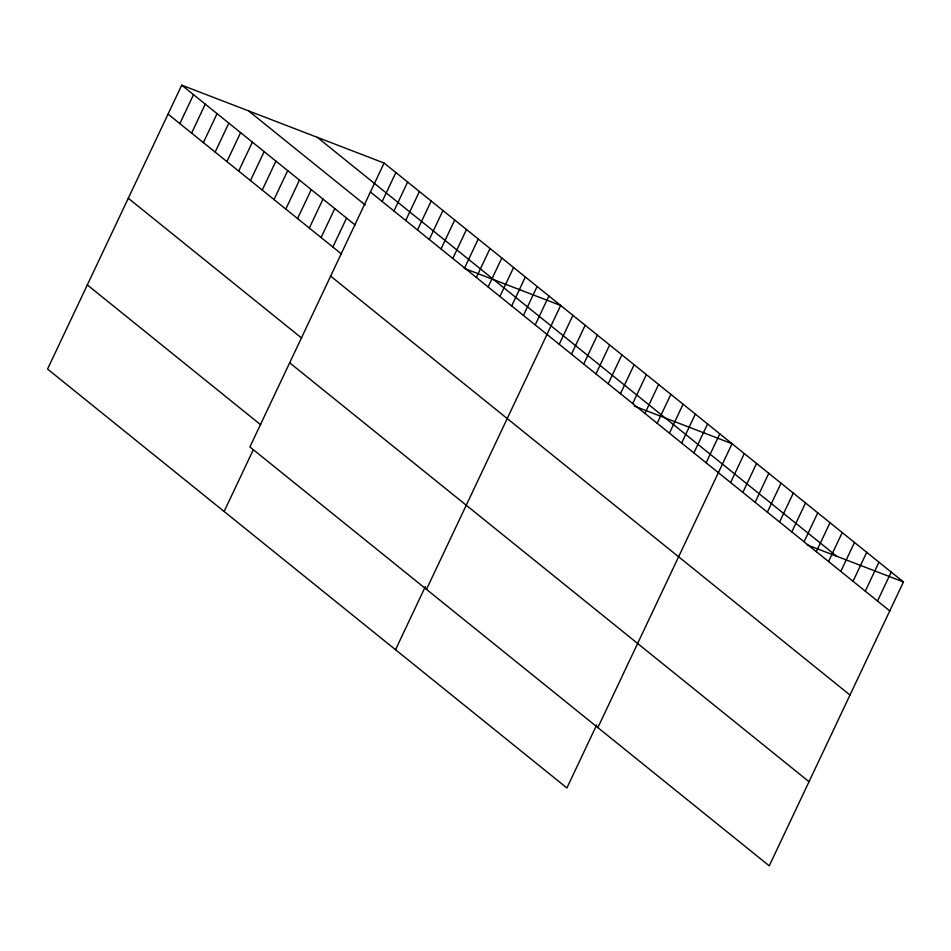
<?xml version="1.0" encoding="UTF-8"?>
<svg xmlns="http://www.w3.org/2000/svg" width="951" height="951" viewBox="0 0 951 951"><rect width="100%" height="100%" fill="white"/><g stroke="black" fill="none" stroke-linecap="round" stroke-linejoin="round"><path stroke-width="1.43" d="M384.097 163.049L249.899 446.946L769.252 865.838L903.45 581.941L384.097 163.049L181.748 85.162L47.55 369.059L566.903 787.951L596.729 724.852M179.834 123.606L193.517 94.648M191.603 133.104L205.285 104.146M203.383 142.591L217.066 113.644M215.152 152.089L228.834 123.143M226.92 161.587L240.603 132.629M238.689 171.085L252.384 142.127M250.47 180.571L264.152 151.625M262.238 190.069L275.921 161.123M274.007 199.567L287.701 170.609M285.787 209.065L299.47 180.108M297.556 218.552L311.239 189.606M309.325 228.05L323.007 199.104M321.093 237.548L334.788 208.59M332.874 247.046L346.556 218.088M224.127 511.483L253.335 449.692M382.183 201.493L395.866 172.535M393.952 210.991L407.634 182.033M405.72 220.477L419.403 191.531M417.501 229.976L431.183 201.03M429.27 239.474L442.952 210.516M441.038 248.972L454.721 220.014M452.807 258.458L466.501 229.512M464.587 267.956L478.27 239.01M476.356 277.454L490.038 248.496M488.125 286.952L501.819 257.994M499.905 296.439L513.588 267.493M511.674 305.937L525.356 276.991M523.442 315.435L537.125 286.477M535.211 324.933L548.905 295.975M395.521 649.723L425.347 586.624M426.476 589.37L560.674 305.473L464.219 268.348M559.236 344.298L572.918 315.34M571.468 354.176L585.162 325.218M583.712 364.043L597.394 335.097M595.956 373.921L609.639 344.963M608.2 383.788L621.883 354.842M620.444 393.666L634.127 364.72M632.677 403.545L646.371 374.587M644.921 413.412L658.615 384.466M657.165 423.29L670.847 394.332M669.409 433.169L683.091 404.211M681.653 443.035L695.336 414.089M693.897 452.914L707.58 423.956M706.129 462.78L719.824 433.834M597.87 727.598L732.056 443.713L634.258 406.065M730.618 482.537L744.3 453.579M742.862 492.404L756.544 463.458M755.106 502.283L768.788 473.325M767.35 512.161L781.033 483.203M779.582 522.028L793.277 493.082M791.826 531.906L805.509 502.948M804.07 541.773L817.753 512.827M816.315 551.651L829.997 522.705M828.559 561.53L842.241 532.572M840.791 571.396L854.485 542.45M853.035 581.275L866.73 552.317M865.279 591.153L878.962 562.196M877.523 601.02L891.206 572.074M806.995 544.816L903.45 581.941M317.313 137.348L836.678 556.24M370.403 191.995L889.767 610.899M248.52 110.863L365.172 204.952M181.748 85.162L355.115 224.995M168.065 114.108L341.433 253.953M330.639 276.123L849.992 695.026M128.29 198.248L301.669 338.08M289.663 362.806L809.028 781.71M87.314 284.92L260.693 424.764"/></g></svg>
